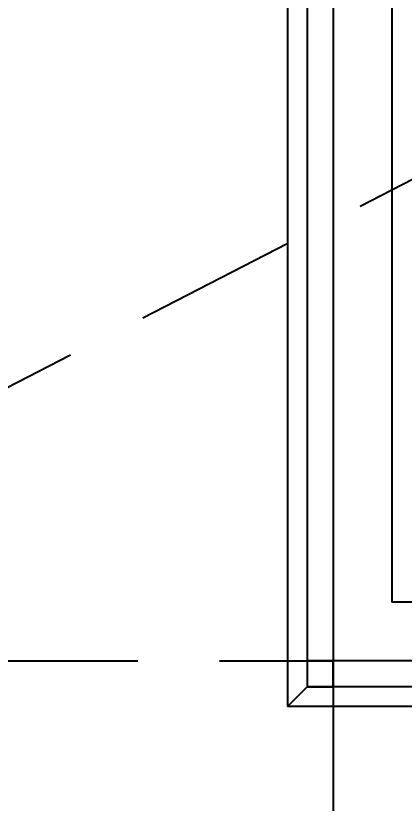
# Model space of a CAD drawing. Header units: millimetres. Extents: x 1658.6 to 1706.6, y -26.2 to 3.6.
# Drawn here: x 1663.737 to 1664.333, y -14.907 to -13.698 of the extents above; entities that cross this region are included whole.
import ezdxf

# ---------------------------------------------------------------- set-up
doc = ezdxf.new("R2010")
doc.units = ezdxf.units.MM
doc.linetypes.add('DASHED2', pattern=[0.375, 0.25, -0.125])
doc.linetypes.add('HIDDEN', pattern=[0.375, 0.25, -0.125])
for name, color, linetype in [('COTA', 11, 'Continuous'), ('EM VISTA', 2, 'Continuous'), ('ESQUADRIA', 2, 'Continuous'), ('PAREDE', 7, 'Continuous'), ('PROJECAO', 1, 'DASHED2')]:
    doc.layers.add(name, color=color, linetype=linetype)
doc.styles.add('ROMANS', font='romans.shx')
doc.dimstyles.new('Copy of TICK50', dxfattribs={"dimtxt": 0.075, "dimasz": 0.0995, "dimexe": 0.18, "dimexo": 0.0625, "dimgap": 0.063, "dimtad": 1, "dimrnd": 0.005, "dimzin": 4, "dimdsep": 46, "dimtxsty": 'ROMANS', "dimblk1": 'TICK', "dimblk2": 'TICK', "dimsah": 1, "dimcen": 0.09, "dimse1": 1, "dimse2": 1, "dimclrd": 256, "dimclrt": 2, "dimaunit": 1, "dimadec": 4, "dimazin": 0, "dimtfac": 1, "dimtix": 1, "dimtmove": 2, "dimatfit": 3, "dimldrblk": 'TICK', "dimfxl": 0.18, "dimtfillclr": 256, "dimtolj": 1, "dimtzin": 0, "dimlwd": -1, "dimarcsym": 0})

# ---------------------------------------------------------------- blocks, each defined once
blk = doc.blocks.new('TICK')
at = {"layer": 'COTA'}
for p, q in [((0, 1.907592907288972), (0, -1.907600000000002)), ((-1, 0), (1, 0))]:
    blk.add_line(p, q, dxfattribs=at)
at = {"layer": 'COTA', "color": 2}
blk.add_line((0.5, 0.5), (-0.5, -0.5), dxfattribs=at)
blk = doc.blocks.new('*D126')
at = {"layer": 'COTA'}
for p, q in [((1661.235116154683, -14.4989583672252), (1661.235116154683, -14.3994583672252)), ((1661.235116154683, -14.59845836722521), (1661.235116154683, -14.6884583672251)), ((1661.235116154683, -14.7879583672251), (1661.235116154683, -14.8874583672251))]:
    blk.add_line(p, q, dxfattribs=at)
at = {"layer": 'Defpoints', "color": 0}
for p in [(1664.314447151719, -14.59845836722521), (1661.235116154683, -14.6884583672251), (1664.224447151719, -14.6884583672251)]:
    blk.add_point(p, dxfattribs=at)
at = {"layer": 'COTA', "xscale": 0.0995, "yscale": 0.0995, "zscale": 0.0995}
for p, rotation in [((1661.235116154683, -14.59845836722521), 270), ((1661.235116154683, -14.6884583672251), 90)]:
    blk.add_blockref('TICK', p, dxfattribs=dict(at, rotation=rotation))
at = {"layer": 'COTA', "color": 2, "insert": (1661.134616154683, -14.64345836722515), "char_height": 0.075, "attachment_point": 5, "rotation": 90, "style": 'ROMANS'}
blk.add_mtext('\\A1;.09', dxfattribs=at)
blk = doc.blocks.new('*D125')
at = {"layer": 'COTA'}
blk.add_line((1661.235116154683, -7.637958367225488), (1661.235116154683, -14.4989583672252), dxfattribs=at)
at = {"layer": 'Defpoints', "color": 0}
for p in [(1661.474447151719, -7.538458367225488), (1661.235116154683, -14.59845836722521), (1664.314447151719, -14.59845836722521)]:
    blk.add_point(p, dxfattribs=at)
at = {"layer": 'COTA', "xscale": 0.0995, "yscale": 0.0995, "zscale": 0.0995}
for p, rotation in [((1661.235116154683, -7.538458367225488), 90), ((1661.235116154683, -14.59845836722521), 270)]:
    blk.add_blockref('TICK', p, dxfattribs=dict(at, rotation=rotation))
at = {"layer": 'COTA', "color": 2, "insert": (1661.134616154683, -11.06845836722535), "char_height": 0.075, "attachment_point": 5, "rotation": 90, "style": 'ROMANS'}
blk.add_mtext('\\A1;7.06', dxfattribs=at)
blk = doc.blocks.new('*D86')
at = {"layer": 'COTA'}
blk.add_line((1664.413947151719, -15.45237665051484), (1670.234947151719, -15.45237665051484), dxfattribs=at)
at = {"layer": 'Defpoints', "color": 0}
for p in [(1670.334447151719, -11.92545829628904), (1664.314447151719, -14.27045829628827), (1670.334447151719, -15.45237665051484)]:
    blk.add_point(p, dxfattribs=at)
at = {"layer": 'COTA', "xscale": 0.0995, "yscale": 0.0995, "zscale": 0.0995, "rotation": 180}
blk.add_blockref('TICK', (1664.314447151719, -15.45237665051484), dxfattribs=at)
at = {"layer": 'COTA', "xscale": 0.0995, "yscale": 0.0995, "zscale": 0.0995}
blk.add_blockref('TICK', (1670.334447151719, -15.45237665051484), dxfattribs=at)
at = {"layer": 'COTA', "color": 2, "insert": (1667.324447151719, -15.35187665051484), "char_height": 0.075, "attachment_point": 5, "style": 'ROMANS'}
blk.add_mtext('\\A1;6.02', dxfattribs=at)
blk = doc.blocks.new('*D85')
at = {"layer": 'COTA'}
for p, q in [((1664.124947151719, -15.45237665051484), (1664.025447151719, -15.45237665051484)), ((1664.224447151719, -15.45237665051484), (1664.314447151719, -15.45237665051484)), ((1664.413947151719, -15.45237665051484), (1664.513447151719, -15.45237665051484))]:
    blk.add_line(p, q, dxfattribs=at)
at = {"layer": 'Defpoints', "color": 0}
for p in [(1664.314447151719, -14.27045829628827), (1664.224447151719, -14.36045829628888), (1664.314447151719, -15.45237665051484)]:
    blk.add_point(p, dxfattribs=at)
at = {"layer": 'COTA', "xscale": 0.0995, "yscale": 0.0995, "zscale": 0.0995}
blk.add_blockref('TICK', (1664.224447151719, -15.45237665051484), dxfattribs=at)
at = {"layer": 'COTA', "xscale": 0.0995, "yscale": 0.0995, "zscale": 0.0995, "rotation": 180}
blk.add_blockref('TICK', (1664.314447151719, -15.45237665051484), dxfattribs=at)
at = {"layer": 'COTA', "color": 2, "insert": (1664.269447151719, -15.35187665051484), "char_height": 0.075, "attachment_point": 5, "style": 'ROMANS'}
blk.add_mtext('\\A1;.09', dxfattribs=at)
blk = doc.blocks.new('ESTRUTURA(20-03-2019)')
at = {"layer": 'PROJECAO', "color": 11}
for p, q in [((-35.87999999999806, 1.210000000000008), (-35.87999999999806, -0.8899999999998442)), ((-29.76999999999884, -0.8899999999996169), (-35.87999999999852, -0.8899999999996169))]:
    blk.add_line(p, q, dxfattribs=at)

msp = doc.modelspace()

# ---------------------------------------------------------------- linework, layer by layer
at = {"layer": 'COTA', "linetype": 'HIDDEN'}
for p, q in [((1661.424922354683, -14.6884583672251), (1664.224447151719, -14.6884583672251)), ((1664.224447151719, -14.6884583672251), (1664.224447151719, -15.59057122717604))]:
    msp.add_line(p, q, dxfattribs=at)
at = {"layer": 'EM VISTA', "color": 1}
for p, q in [((1664.224447151719, -7.578458367225799), (1664.224447151719, -14.68845836722535)), ((1664.314447151719, -12.6784583672255), (1664.314447151719, -14.59845836722521)), ((1670.294447151719, -14.59845836722474), (1664.314447151719, -14.59845836722474)), ((1670.294447151719, -14.68845836722512), (1664.224447151719, -14.68845836722512))]:
    msp.add_line(p, q, dxfattribs=at)
at = {"layer": 'ESQUADRIA'}
for p, q in [((1664.15444715172, -7.578458367225799), (1664.15444715172, -14.75845836722478)), ((1664.184447151719, -7.578458367225807), (1664.184447151719, -14.72845836722486)), ((1664.184447151719, -14.72845836722509), (1664.15444715172, -14.75845836722478)), ((1670.294447151718, -14.72845836722486), (1664.184447151719, -14.72845836722486)), ((1670.294447151719, -14.75845836722476), (1664.15444715172, -14.75845836722476))]:
    msp.add_line(p, q, dxfattribs=at)
at = {"layer": 'ESQUADRIA', "color": 3}
msp.add_lwpolyline([(1664.184447151719, -14.72845836722509), (1664.224447151719, -14.72845836722509), (1664.224447151719, -14.6884583672251), (1664.184447151719, -14.6884583672251)], close=True, dxfattribs=at)
at = {"layer": 'PROJECAO'}
msp.add_line((1662.264447151717, -15.01845836722552), (1664.834447151719, -13.69845836722543), dxfattribs=at)

# ---------------------------------------------------------------- block references
at = {"layer": 'PAREDE'}
msp.add_blockref('ESTRUTURA(20-03-2019)', (1700.104447151718, -13.79845836722551), dxfattribs=at)

# ---------------------------------------------------------------- dimensions: what is measured, and where the dimension line sits
at = {"layer": 'COTA'}
for base, p1, p2, picture, middle in [((1661.235116154683, -14.59845836722521), (1661.474447151719, -7.538458367225488), (1664.314447151719, -14.59845836722521), '*D125', (1661.134616154683, -11.06845836722535)), ((1661.235116154683, -14.6884583672251), (1664.314447151719, -14.59845836722521), (1664.224447151719, -14.6884583672251), '*D126', (1661.134616154683, -14.64345836722515))]:
    dim = msp.add_linear_dim(base=base, p1=p1, p2=p2, angle=90, dimstyle='Copy of TICK50', dxfattribs=at)
    dim.commit()
    dim.dimension.update_dxf_attribs({"geometry": picture, "text_midpoint": middle})
for base, p1, p2, picture, middle in [((1670.334447151719, -15.45237665051484), (1664.314447151719, -14.27045829628827), (1670.334447151719, -11.92545829628904), '*D86', (1667.324447151719, -15.35187665051484)), ((1664.314447151719, -15.45237665051484), (1664.224447151719, -14.36045829628888), (1664.314447151719, -14.27045829628827), '*D85', (1664.269447151719, -15.35187665051484))]:
    dim = msp.add_linear_dim(base=base, p1=p1, p2=p2, dimstyle='Copy of TICK50', dxfattribs=at)
    dim.commit()
    dim.dimension.update_dxf_attribs({"geometry": picture, "text_midpoint": middle})

doc.saveas('drawing.dxf')
